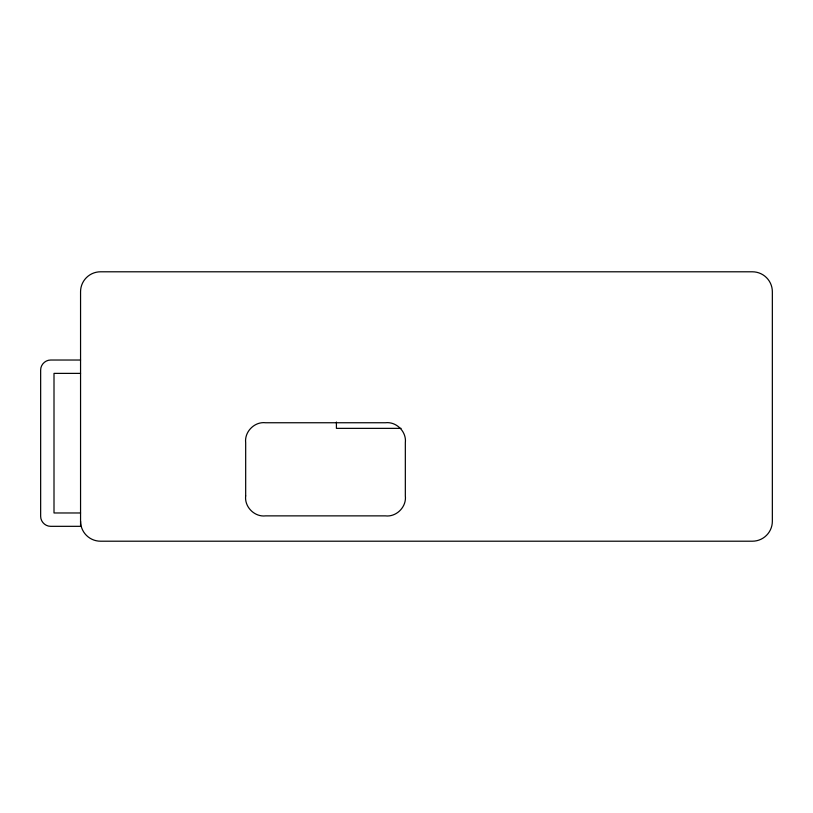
<?xml version="1.0" encoding="UTF-8"?>
<svg xmlns="http://www.w3.org/2000/svg" width="813" height="813" viewBox="0 0 813 813"><rect width="100%" height="100%" fill="white"/><g stroke="black" fill="none" stroke-linecap="round" stroke-linejoin="round"><path stroke-width="1.22" d="M80.558 360.027L50.63 360.027C45.284 359.996 40.62 364.671 40.65 370.006L40.65 516.346C40.62 521.692 45.284 526.367 50.63 526.326L80.558 526.326L80.558 291.755A19.959 19.959 0 0 1 100.517 271.796L752.391 271.796A19.959 19.959 0 0 1 772.35 291.755L772.35 521.245A19.959 19.959 0 0 1 752.391 541.204L100.517 541.204A19.959 19.959 0 0 1 80.558 521.245M80.558 373.38L54.004 373.38L54.004 512.973L80.558 512.973M401.053 428.36L336.409 428.36L336.409 422.049M245.678 495.92C244.317 506.926 254.632 517.241 265.638 515.869L385.372 515.869C396.378 517.241 406.693 506.926 405.331 495.92L405.331 442.699C406.693 431.693 396.378 421.378 385.372 422.75L265.638 422.75C254.632 421.378 244.317 431.693 245.678 442.699L245.678 495.92"/></g></svg>
